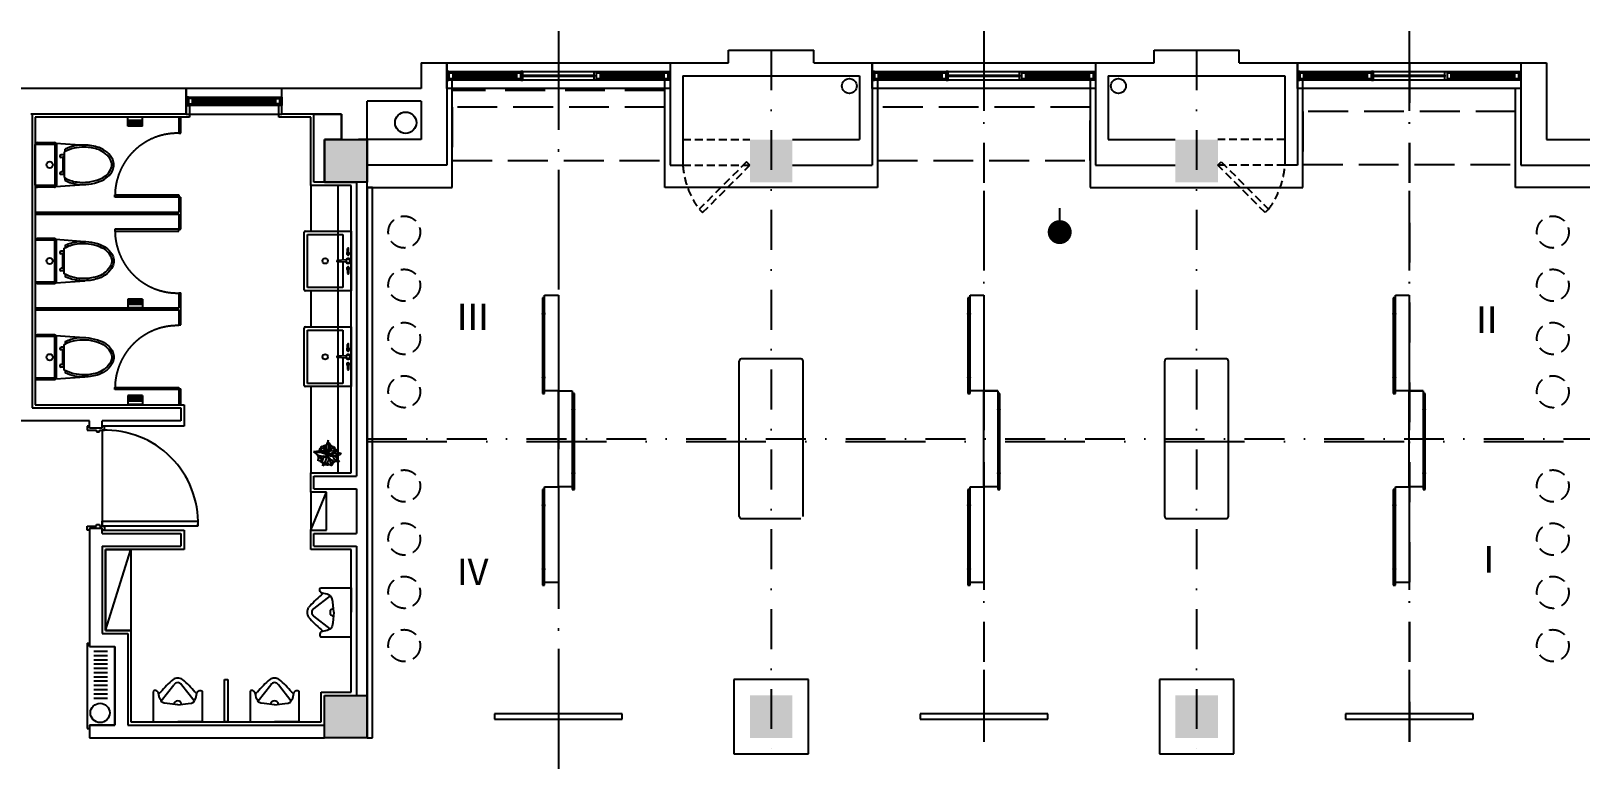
# Model space of a CAD drawing. Header units: millimetres. Extents: x 526420 to 928802, y 401925 to 509768.
# Drawn here: x 535296 to 549861, y 426443 to 433459 of the extents above; entities that cross this region are included whole.
import ezdxf

# ---------------------------------------------------------------- set-up
doc = ezdxf.new("R2010")
doc.units = ezdxf.units.MM
doc.header["$LTSCALE"] = 3000
doc.header["$MEASUREMENT"] = 0
for name, pattern in [('DASH', [0.35, 0.25, -0.1]), ('DASHDOT2', [0.5, 0.25, -0.125, 0, -0.125]), ('DASHED', [0.75, 0.5, -0.25]), ('DASHED2', [0.375, 0.25, -0.125])]:
    doc.linetypes.add(name, pattern=pattern)
doc.layers.get('0').update_dxf_attribs({"linetype": 'CONTINUOUS'})
for name, color, linetype in [('D-GJG', 7, 'CONTINUOUS'), ('D-WALL', 7, 'CONTINUOUS'), ('D-WINDOW', 7, 'CONTINUOUS'), ('F-FTEXT', 7, 'CONTINUOUS'), ('P-DOOR', 7, 'CONTINUOUS'), ('P-FURNI-A', 7, 'CONTINUOUS'), ('P-FURNI-I', 7, 'CONTINUOUS'), ('P-TEXT', 7, 'CONTINUOUS'), ('P-WALL', 7, 'CONTINUOUS'), ('P-WC', 7, 'CONTINUOUS'), ('W-WD', 7, 'CONTINUOUS'), ('窗台线', 7, 'CONTINUOUS')]:
    doc.layers.add(name, color=color, linetype=linetype)
doc.styles.add('Arial', font='ARIAL.TTF')

msp = doc.modelspace()

# ---------------------------------------------------------------- linework, layer by layer
at = {"color": 0}
for p, q in [((535609, 432322), (535609, 432083)), ((535619, 432327), (535619, 432350)), ((535609, 432295), (535580, 432295)), ((535596, 432270), (535580, 432270)), ((535596, 432275), (535596, 432130)), ((535609, 432275), (535596, 432275)), ((535609, 432265), (535596, 432265)), ((535596, 432135), (535580, 432135)), ((535609, 432110), (535580, 432110)), ((535609, 432140), (535596, 432140)), ((535609, 432130), (535596, 432130)), ((535619, 432054), (535619, 432077)), ((535619, 431447), (535619, 431424)), ((535609, 431391), (535580, 431391)), ((535596, 431366), (535580, 431366)), ((535596, 431226), (535596, 431371)), ((535609, 431371), (535596, 431371)), ((535609, 431361), (535596, 431361)), ((535609, 431179), (535609, 431418)), ((535596, 431231), (535580, 431231)), ((535609, 431206), (535580, 431206)), ((535609, 431236), (535596, 431236)), ((535609, 431226), (535596, 431226)), ((535619, 431174), (535619, 431151)), ((535609, 430488), (535580, 430488)), ((535596, 430463), (535580, 430463)), ((535596, 430322), (535596, 430468)), ((535609, 430468), (535596, 430468)), ((535609, 430458), (535596, 430458)), ((535609, 430275), (535609, 430514)), ((535619, 430543), (535619, 430520)), ((535596, 430327), (535580, 430327)), ((535609, 430302), (535580, 430302)), ((535609, 430332), (535596, 430332)), ((535609, 430322), (535596, 430322)), ((535619, 430270), (535619, 430248))]:
    msp.add_line(p, q, dxfattribs=at)
at = {"color": 0, "linetype": 'ByBlock', "lineweight": -2}
msp.add_line((544969, 431683), (544969, 431796), dxfattribs=at)
at = {"color": 0, "ltscale": 2}
for p, q in [((538273, 431373), (538273, 431416)), ((538273, 431357), (538273, 431365)), ((538283, 431373), (538283, 431416)), ((538283, 431357), (538283, 431365)), ((538273, 431240), (538273, 431233)), ((538273, 431225), (538273, 431181)), ((538283, 431240), (538283, 431233)), ((538283, 431225), (538283, 431181)), ((538273, 430473), (538273, 430516)), ((538273, 430457), (538273, 430465)), ((538283, 430473), (538283, 430516)), ((538283, 430457), (538283, 430465)), ((538273, 430340), (538273, 430333)), ((538273, 430325), (538273, 430281)), ((538283, 430340), (538283, 430333)), ((538283, 430325), (538283, 430281)), ((535826, 427709), (535846, 427709)), ((535826, 427709), (535826, 426909)), ((535846, 427679), (535846, 427709)), ((535846, 427679), (536086, 427679)), ((536086, 426939), (536086, 427679)), ((535886, 427634), (536016, 427634)), ((535886, 427634), (536016, 427634)), ((535886, 427594), (536016, 427594)), ((535886, 427594), (536016, 427594)), ((535886, 427554), (536016, 427554)), ((535886, 427554), (536016, 427554)), ((535886, 427514), (536016, 427514)), ((535886, 427514), (536016, 427514)), ((535886, 427474), (536016, 427474)), ((535886, 427474), (536016, 427474)), ((535886, 427434), (536016, 427434)), ((535886, 427434), (536016, 427434)), ((535886, 427394), (536016, 427394)), ((535886, 427394), (536016, 427394)), ((535886, 427354), (536016, 427354)), ((535886, 427354), (536016, 427354)), ((535886, 427354), (536016, 427354)), ((535886, 427314), (536016, 427314)), ((535886, 427314), (536016, 427314)), ((535886, 427274), (536016, 427274)), ((535886, 427274), (536016, 427274)), ((535886, 427274), (536016, 427274)), ((535886, 427234), (536016, 427234)), ((535886, 427234), (536016, 427234)), ((535886, 427194), (536016, 427194)), ((535826, 426909), (535846, 426909)), ((535846, 426939), (535846, 426909)), ((535846, 426939), (536086, 426939))]:
    msp.add_line(p, q, dxfattribs=at)
at = {"color": 0}
for points in [[(535609, 432083, 0.110666), (535729, 432041, 0.127742), (535940, 432067, 0.19997), (536047, 432161, 0.1041), (536056, 432202, 0.103416), (536047, 432244, 0.189465), (535930, 432345, 0.088295), (535800, 432367, 0.137892), (535609, 432322, 0.137892)], [(535619, 432054, 0.090918), (535727, 432021, 0.127345), (535947, 432048, 0.199803), (536065, 432152, 0.105024), (536076, 432202, 0.105019), (536065, 432252, 0.1901), (535936, 432364, 0.087942), (535801, 432387, 0.122821), (535619, 432350)], [(535609, 431418, -0.110666), (535729, 431460, -0.127742), (535940, 431434, -0.19997), (536047, 431340, -0.1041), (536056, 431299, -0.103416), (536047, 431257, -0.189465), (535930, 431156, -0.088295), (535800, 431134, -0.137892), (535609, 431179, -0.137892)], [(535619, 431447, -0.090918), (535727, 431479, -0.127345), (535947, 431453, -0.199803), (536065, 431349, -0.105024), (536076, 431299, -0.105019), (536065, 431249, -0.1901), (535936, 431137, -0.087942), (535801, 431114, -0.122821), (535619, 431151)], [(535609, 430514, -0.110666), (535729, 430556, -0.127742), (535940, 430531, -0.19997), (536047, 430436, -0.1041), (536056, 430395, -0.103416), (536047, 430354, -0.189465), (535930, 430252, -0.088295), (535800, 430230, -0.137892), (535609, 430275, -0.137892)], [(535619, 430543, -0.090918), (535727, 430576, -0.127345), (535947, 430549, -0.199803), (536065, 430445, -0.105024), (536076, 430395, -0.105019), (536065, 430345, -0.1901), (535936, 430233, -0.087942), (535801, 430210, -0.122821), (535619, 430248)]]:
    msp.add_lwpolyline(points, format="xyb", dxfattribs=at)
at = {"color": 0, "linetype": 'ByBlock', "const_width": 112}
msp.add_lwpolyline([(544969, 431627, 1), (544969, 431514, 1)], format="xyb", close=True, dxfattribs=at)
at = {"color": 0, "ltscale": 2}
for centre, radius in [((538062, 431299), 25), ((538278, 431369), 6.42), ((538278, 431229), 6.42), ((538062, 430399), 25), ((538278, 430469), 6.42), ((538278, 430329), 6.42), ((535946, 427054), 90.6)]:
    msp.add_circle(centre, radius, dxfattribs=at)
at = {"color": 0}
for centre in [(535580, 432283), (535580, 432122), (535580, 431379), (535580, 431218), (535580, 430475), (535580, 430315)]:
    msp.add_arc(centre, 12.5, 90, 270, dxfattribs=at)
at = {"color": 0, "ltscale": 2}
for centre, start, end in [((538278, 431416), 0, 180), ((538278, 431357), 180, 0), ((538278, 431240), 0, 180), ((538278, 431181), 180, 0), ((538278, 430516), 0, 180), ((538278, 430457), 180, 0), ((538278, 430340), 0, 180), ((538278, 430281), 180, 0)]:
    msp.add_arc(centre, 5, start, end, dxfattribs=at)
at = {"layer": 'D-GJG', "color": 0, "ltscale": 2}
for p, q in [((535846, 429749), (535826, 429749)), ((535826, 429749), (535826, 429709)), ((535826, 429709), (535911, 429709)), ((535911, 429709), (535911, 429694)), ((535911, 429694), (535941, 429694)), ((535941, 429694), (535941, 429709)), ((535941, 429709), (535986, 429709)), ((535986, 429749), (535966, 429749)), ((535986, 429709), (535986, 429749)), ((535826, 428769), (535826, 428809)), ((535826, 428809), (535911, 428809)), ((535911, 428809), (535911, 428824)), ((535911, 428824), (535941, 428824)), ((535941, 428824), (535941, 428809)), ((535941, 428809), (535986, 428809)), ((535986, 428809), (535986, 428769)), ((535846, 428769), (535826, 428769)), ((535986, 428769), (535966, 428769))]:
    msp.add_line(p, q, dxfattribs=at)
at = {"layer": 'D-WALL', "color": 0, "ltscale": 0.7}
for p, q in [((541856, 433159), (541856, 433279)), ((541856, 433279), (542656, 433279)), ((542656, 433159), (542656, 433279)), ((545856, 433279), (546656, 433279)), ((545856, 433159), (545856, 433279)), ((546656, 433159), (546656, 433279)), ((538966, 433159), (539206, 433159)), ((538966, 433159), (538966, 432919)), ((539206, 433159), (539206, 432199)), ((541306, 433159), (541856, 433159)), ((541306, 433159), (541306, 432199)), ((541426, 433039), (543086, 433039)), ((541426, 433039), (541426, 432199)), ((542656, 433159), (543206, 433159)), ((543086, 433039), (543086, 432439)), ((543206, 433159), (543206, 432199)), ((545306, 433159), (545856, 433159)), ((545306, 433159), (545306, 432199)), ((545306, 433159), (545546, 433159)), ((545426, 433039), (547086, 433039)), ((545426, 433039), (545426, 432439)), ((546656, 433159), (547206, 433159)), ((546966, 433159), (547206, 433159)), ((547086, 433039), (547086, 432199)), ((547206, 433159), (547206, 432199)), ((549306, 433159), (549546, 433159)), ((549306, 433159), (549306, 432199)), ((549546, 433159), (549546, 432439)), ((536756, 432919), (533796, 432919)), ((536756, 432919), (533796, 432919)), ((536756, 432919), (533796, 432919)), ((536756, 432919), (533796, 432919)), ((536756, 432919), (533796, 432919)), ((536756, 432679), (536756, 432919)), ((536756, 432679), (536756, 432919)), ((536756, 432679), (536756, 432919)), ((538966, 432919), (537656, 432919)), ((537656, 432679), (537656, 432919)), ((538966, 432919), (537656, 432919)), ((537656, 432679), (537656, 432919)), ((537656, 432679), (537656, 432919)), ((537656, 432679), (537656, 432919)), ((538456, 427219), (538456, 432799)), ((538966, 432799), (538456, 432799)), ((538456, 427219), (538456, 432799)), ((538456, 426819), (538456, 432799)), ((538456, 426819), (538456, 432799)), ((538456, 427219), (538456, 432799)), ((538456, 426819), (538456, 432799)), ((538456, 426819), (538456, 432799)), ((538966, 432799), (538456, 432799)), ((538456, 427219), (538456, 432799)), ((538456, 426819), (538456, 432799)), ((538456, 427219), (538456, 432799)), ((538456, 426819), (538456, 432799)), ((538456, 426819), (538456, 432799)), ((538456, 427219), (538456, 432799)), ((538456, 426819), (538456, 432799)), ((538966, 432799), (538966, 432439)), ((536756, 432679), (535296, 432679)), ((536756, 432679), (535296, 432679)), ((536756, 432679), (535296, 432679)), ((535306, 432679), (535306, 429919)), ((538216, 432679), (537656, 432679)), ((538216, 432679), (537656, 432679)), ((538216, 432679), (537656, 432679)), ((538216, 432679), (537656, 432679)), ((538216, 432679), (537656, 432679)), ((537956, 432039), (537956, 432679)), ((537956, 432679), (538216, 432679)), ((537956, 432039), (537956, 432679)), ((537956, 432679), (538216, 432679)), ((537956, 432039), (537956, 432679)), ((537956, 432679), (538216, 432679)), ((537956, 432039), (537956, 432679)), ((537956, 432679), (538216, 432679)), ((538216, 432439), (538216, 432679)), ((538216, 432679), (538216, 432439)), ((538216, 432679), (538216, 432439)), ((538216, 432679), (538216, 432439)), ((538216, 432679), (538216, 432439)), ((538216, 432679), (538216, 432439)), ((538216, 432439), (538216, 432679)), ((538216, 432679), (538216, 432439)), ((538216, 432439), (538056, 432439)), ((538056, 432439), (538056, 432039)), ((538216, 432439), (538056, 432439)), ((538056, 432439), (538056, 432039)), ((538216, 432439), (538056, 432439)), ((538056, 432439), (538056, 432039)), ((538216, 432439), (538056, 432439)), ((538056, 432439), (538056, 432039)), ((538216, 432439), (538056, 432439)), ((538056, 432439), (538056, 432039)), ((538966, 432439), (538376, 432439)), ((538966, 432439), (538456, 432439)), ((538966, 432439), (538456, 432439)), ((542456, 432439), (543086, 432439)), ((545426, 432439), (546056, 432439)), ((549546, 432439), (555256, 432439)), ((539206, 432199), (538456, 432199)), ((541306, 432199), (541426, 432199)), ((542456, 432199), (543206, 432199)), ((545306, 432199), (546056, 432199)), ((547206, 432199), (547086, 432199)), ((549306, 432199), (550056, 432199)), ((538056, 432039), (537956, 432039)), ((538056, 432039), (537956, 432039)), ((538056, 432039), (537956, 432039)), ((538056, 432039), (537956, 432039)), ((538056, 432039), (538356, 432039)), ((538356, 432039), (538356, 429279)), ((535306, 429919), (536706, 429919)), ((536706, 429919), (536706, 429799)), ((535846, 429799), (534646, 429799)), ((535846, 429729), (535846, 429799)), ((535966, 429729), (535846, 429729)), ((536706, 429799), (535966, 429799)), ((535966, 429729), (535966, 429799)), ((537956, 429279), (538356, 429279)), ((537956, 429159), (537956, 429279)), ((537956, 429159), (538356, 429159)), ((538356, 429159), (538356, 428739)), ((535846, 428789), (535846, 427679)), ((535846, 428789), (535966, 428789)), ((535966, 428739), (535966, 428789)), ((535966, 428769), (535966, 428769)), ((535966, 428739), (536706, 428739)), ((536706, 428739), (536706, 428619)), ((537956, 428739), (538356, 428739)), ((537956, 428619), (537956, 428739)), ((535966, 428619), (535966, 427799)), ((535966, 428619), (536706, 428619)), ((537956, 428619), (538356, 428619)), ((538356, 428619), (538356, 427219)), ((535966, 427799), (536206, 427799)), ((536206, 427799), (536206, 426939)), ((535846, 427679), (536086, 427679)), ((536086, 427679), (536086, 426939)), ((535846, 426939), (535846, 426819)), ((536086, 426939), (535846, 426939)), ((536086, 426939), (535846, 426939)), ((535846, 426909), (535846, 426819)), ((535946, 426939), (536086, 426939)), ((536206, 426939), (538056, 426939)), ((536206, 426939), (538056, 426939)), ((536206, 426939), (538056, 426939)), ((536206, 426939), (538056, 426939)), ((536206, 426939), (538056, 426939)), ((535846, 426819), (538056, 426819))]:
    msp.add_line(p, q, dxfattribs=at)
at = {"layer": 'D-WALL', "color": 0, "ltscale": 100}
for p, q in [((538056, 432439), (538456, 432439)), ((538056, 432039), (538056, 432439)), ((538056, 432439), (538456, 432439)), ((538056, 432039), (538056, 432439)), ((538056, 432439), (538456, 432439)), ((538056, 432039), (538056, 432439)), ((538456, 432439), (538456, 432039)), ((538456, 432439), (538456, 432039)), ((538456, 432439), (538456, 432039)), ((538456, 432039), (538056, 432039)), ((538456, 432039), (538056, 432039)), ((538456, 432039), (538056, 432039)), ((538056, 427219), (538456, 427219)), ((538056, 426819), (538056, 427219)), ((538056, 427219), (538456, 427219)), ((538056, 426819), (538056, 427219)), ((538056, 427219), (538456, 427219)), ((538056, 426819), (538056, 427219)), ((538056, 427219), (538456, 427219)), ((538056, 426819), (538056, 427219)), ((538056, 427219), (538456, 427219)), ((538056, 426819), (538056, 427219)), ((538456, 427219), (538456, 426819)), ((538456, 427219), (538456, 426819)), ((538456, 427219), (538456, 426819)), ((538456, 427219), (538456, 426819)), ((538456, 427219), (538456, 426819)), ((538456, 426819), (538056, 426819)), ((538456, 426819), (538056, 426819)), ((538456, 426819), (538056, 426819)), ((538456, 426819), (538056, 426819)), ((538456, 426819), (538056, 426819))]:
    msp.add_line(p, q, dxfattribs=at)
at = {"layer": 'D-WALL', "color": 0}
for points in [[(538056, 432439), (538456, 432439), (538056, 432039), (538456, 432039)], [(538056, 432439), (538456, 432439), (538056, 432039), (538456, 432039)], [(542056, 432439), (542456, 432439), (542056, 432039), (542456, 432039)], [(546056, 432439), (546456, 432439), (546056, 432039), (546456, 432039)], [(538056, 427219), (538456, 427219), (538056, 426819), (538456, 426819)], [(538056, 427219), (538456, 427219), (538056, 426819), (538456, 426819)], [(538056, 427219), (538456, 427219), (538056, 426819), (538456, 426819)], [(538056, 427219), (538456, 427219), (538056, 426819), (538456, 426819)], [(538056, 427219), (538456, 427219), (538056, 426819), (538456, 426819)], [(542056, 427219), (542456, 427219), (542056, 426819), (542456, 426819)], [(546056, 427219), (546456, 427219), (546056, 426819), (546456, 426819)]]:
    msp.add_solid(points, dxfattribs=at)
at = {"layer": 'D-WINDOW', "color": 0, "ltscale": 0.7}
for p, q in [((539206, 433159), (541306, 433159)), ((539226, 433079), (539206, 433079)), ((539206, 433079), (539206, 432999)), ((539226, 433079), (541286, 433079)), ((539226, 432999), (539226, 433079)), ((539226, 432999), (539226, 433079)), ((539266, 433064), (539226, 433064)), ((539226, 433064), (539226, 433014)), ((539266, 433064), (539861, 433064)), ((539266, 433014), (539266, 433064)), ((539266, 433014), (539266, 433064)), ((539266, 433046), (539861, 433046)), ((539266, 433031), (539266, 433046)), ((539861, 433031), (539266, 433031)), ((539901, 433064), (539861, 433064)), ((539861, 433064), (539861, 433014)), ((539861, 433064), (539861, 433014)), ((539861, 433046), (539861, 433031)), ((539921, 433079), (539901, 433079)), ((539901, 433079), (539901, 432999)), ((539901, 433014), (539901, 433064)), ((539921, 432999), (539921, 433079)), ((539921, 433046), (540591, 433046)), ((539921, 433031), (539921, 433046)), ((540591, 433031), (539921, 433031)), ((540591, 432999), (540591, 433079)), ((540591, 433079), (540611, 433079)), ((540591, 433046), (540591, 433031)), ((540611, 433079), (540611, 432999)), ((540651, 433064), (540611, 433064)), ((540611, 433064), (540611, 433014)), ((540651, 433064), (541246, 433064)), ((540651, 433014), (540651, 433064)), ((540651, 433014), (540651, 433064)), ((540651, 433046), (541246, 433046)), ((540651, 433031), (540651, 433046)), ((541246, 433031), (540651, 433031)), ((541286, 433064), (541246, 433064)), ((541246, 433064), (541246, 433014)), ((541246, 433064), (541246, 433014)), ((541246, 433046), (541246, 433031)), ((541286, 433079), (541286, 432999)), ((541286, 432999), (541286, 433079)), ((541286, 433079), (541306, 433079)), ((541286, 433014), (541286, 433064)), ((541306, 433079), (541306, 432999)), ((543206, 433159), (545306, 433159)), ((543226, 433079), (543206, 433079)), ((543206, 433079), (543206, 432999)), ((543226, 433079), (545286, 433079)), ((543226, 432999), (543226, 433079)), ((543226, 432999), (543226, 433079)), ((543266, 433064), (543226, 433064)), ((543226, 433064), (543226, 433014)), ((543266, 433064), (543861, 433064)), ((543266, 433014), (543266, 433064)), ((543266, 433014), (543266, 433064)), ((543266, 433046), (543861, 433046)), ((543266, 433031), (543266, 433046)), ((543861, 433031), (543266, 433031)), ((543901, 433064), (543861, 433064)), ((543861, 433064), (543861, 433014)), ((543861, 433064), (543861, 433014)), ((543861, 433046), (543861, 433031)), ((543921, 433079), (543901, 433079)), ((543901, 433079), (543901, 432999)), ((543901, 433014), (543901, 433064)), ((543921, 432999), (543921, 433079)), ((543921, 433046), (544591, 433046)), ((543921, 433031), (543921, 433046)), ((544591, 433031), (543921, 433031)), ((544591, 432999), (544591, 433079)), ((544591, 433079), (544611, 433079)), ((544591, 433046), (544591, 433031)), ((544611, 433079), (544611, 432999)), ((544651, 433064), (544611, 433064)), ((544611, 433064), (544611, 433014)), ((544651, 433064), (545246, 433064)), ((544651, 433014), (544651, 433064)), ((544651, 433014), (544651, 433064)), ((544651, 433046), (545246, 433046)), ((544651, 433031), (544651, 433046)), ((545246, 433031), (544651, 433031)), ((545286, 433064), (545246, 433064)), ((545246, 433064), (545246, 433014)), ((545246, 433064), (545246, 433014)), ((545246, 433046), (545246, 433031)), ((545286, 433079), (545286, 432999)), ((545286, 432999), (545286, 433079)), ((545286, 433079), (545306, 433079)), ((545286, 433014), (545286, 433064)), ((545306, 433079), (545306, 432999)), ((547206, 433159), (549306, 433159)), ((547226, 433079), (547206, 433079)), ((547206, 433079), (547206, 432999)), ((547226, 433079), (549286, 433079)), ((547226, 432999), (547226, 433079)), ((547226, 432999), (547226, 433079)), ((547266, 433064), (547226, 433064)), ((547226, 433064), (547226, 433014)), ((547266, 433064), (547861, 433064)), ((547266, 433014), (547266, 433064)), ((547266, 433014), (547266, 433064)), ((547266, 433046), (547861, 433046)), ((547266, 433031), (547266, 433046)), ((547861, 433031), (547266, 433031)), ((547901, 433064), (547861, 433064)), ((547861, 433064), (547861, 433014)), ((547861, 433064), (547861, 433014)), ((547861, 433046), (547861, 433031)), ((547921, 433079), (547901, 433079)), ((547901, 433079), (547901, 432999)), ((547901, 433014), (547901, 433064)), ((547921, 432999), (547921, 433079)), ((547921, 433046), (548591, 433046)), ((547921, 433031), (547921, 433046)), ((548591, 433031), (547921, 433031)), ((548591, 432999), (548591, 433079)), ((548591, 433079), (548611, 433079)), ((548591, 433046), (548591, 433031)), ((548611, 433079), (548611, 432999)), ((548651, 433064), (548611, 433064)), ((548611, 433064), (548611, 433014)), ((548651, 433064), (549246, 433064)), ((548651, 433014), (548651, 433064)), ((548651, 433014), (548651, 433064)), ((548651, 433046), (549246, 433046)), ((548651, 433031), (548651, 433046)), ((549246, 433031), (548651, 433031)), ((549286, 433064), (549246, 433064)), ((549246, 433064), (549246, 433014)), ((549246, 433064), (549246, 433014)), ((549246, 433046), (549246, 433031)), ((549286, 433079), (549286, 432999)), ((549286, 432999), (549286, 433079)), ((549286, 433079), (549306, 433079)), ((549286, 433014), (549286, 433064)), ((549306, 433079), (549306, 432999)), ((537656, 432919), (536756, 432919)), ((539206, 432999), (539226, 432999)), ((539226, 433014), (539266, 433014)), ((541286, 432999), (539226, 432999)), ((539861, 433014), (539266, 433014)), ((539861, 433014), (539901, 433014)), ((539901, 432999), (539921, 432999)), ((540611, 432999), (540591, 432999)), ((540611, 433014), (540651, 433014)), ((541246, 433014), (540651, 433014)), ((541246, 433014), (541286, 433014)), ((541306, 432999), (541286, 432999)), ((543206, 432999), (543226, 432999)), ((543226, 433014), (543266, 433014)), ((545286, 432999), (543226, 432999)), ((543861, 433014), (543266, 433014)), ((543861, 433014), (543901, 433014)), ((543901, 432999), (543921, 432999)), ((544611, 432999), (544591, 432999)), ((544611, 433014), (544651, 433014)), ((545246, 433014), (544651, 433014)), ((545246, 433014), (545286, 433014)), ((545306, 432999), (545286, 432999)), ((547206, 432999), (547226, 432999)), ((547226, 433014), (547266, 433014)), ((549286, 432999), (547226, 432999)), ((547861, 433014), (547266, 433014)), ((547861, 433014), (547901, 433014)), ((547901, 432999), (547921, 432999)), ((548611, 432999), (548591, 432999)), ((548611, 433014), (548651, 433014)), ((549246, 433014), (548651, 433014)), ((549246, 433014), (549286, 433014)), ((549306, 432999), (549286, 432999)), ((536776, 432839), (536756, 432839)), ((536756, 432839), (536756, 432759)), ((536756, 432759), (536776, 432759)), ((536776, 432839), (537636, 432839)), ((536776, 432759), (536776, 432839)), ((536776, 432759), (536776, 432839)), ((536816, 432824), (536776, 432824)), ((536776, 432824), (536776, 432774)), ((536776, 432774), (536816, 432774)), ((537636, 432759), (536776, 432759)), ((536816, 432824), (537596, 432824)), ((536816, 432774), (536816, 432824)), ((536816, 432774), (536816, 432824)), ((536816, 432806), (537596, 432806)), ((536816, 432791), (536816, 432806)), ((537596, 432791), (536816, 432791)), ((537596, 432774), (536816, 432774)), ((537596, 432824), (537596, 432774)), ((537596, 432774), (537596, 432824)), ((537596, 432824), (537636, 432824)), ((537596, 432806), (537596, 432791)), ((537636, 432774), (537596, 432774)), ((537636, 432839), (537636, 432759)), ((537636, 432759), (537636, 432839)), ((537636, 432839), (537656, 432839)), ((537636, 432824), (537636, 432774)), ((537656, 432759), (537636, 432759)), ((537656, 432839), (537656, 432759))]:
    msp.add_line(p, q, dxfattribs=at)
at = {"layer": 'F-FTEXT', "color": 0, "linetype": 'DASHDOT2'}
for p, q in [((540256, 433459), (540256, 426819)), ((544256, 433459), (544256, 426819)), ((548256, 433459), (548256, 426819)), ((538456, 429604), (550216, 429604))]:
    msp.add_line(p, q, dxfattribs=at)
at = {"layer": 'P-DOOR', "color": 0, "linetype": 'DASHED', "ltscale": 0.05}
for p, q in [((541426, 432439), (542056, 432439)), ((547086, 432439), (546456, 432439)), ((541426, 432199), (542056, 432199)), ((542024, 432230), (541579, 431785)), ((541611, 431753), (542056, 432199)), ((542056, 432199), (542024, 432230)), ((546456, 432199), (546488, 432230)), ((547086, 432199), (546456, 432199)), ((546902, 431753), (546456, 432199)), ((546488, 432230), (546933, 431785)), ((541579, 431785), (541611, 431753)), ((546933, 431785), (546902, 431753))]:
    msp.add_line(p, q, dxfattribs=at)
at = {"layer": 'P-DOOR', "color": 0, "ltscale": 2}
msp.add_line((535966, 429709), (535966, 428809), dxfattribs=at)
at = {"layer": 'P-DOOR', "color": 0}
for p, q in [((535966, 428854), (536866, 428854)), ((535966, 428809), (535966, 428854)), ((536866, 428809), (535966, 428809)), ((536866, 428854), (536866, 428809))]:
    msp.add_line(p, q, dxfattribs=at)
at = {"layer": 'P-DOOR', "color": 0, "linetype": 'DASHED', "ltscale": 0.05}
for centre, start, end in [((542206, 432251), 183.8755, 216.648), ((546306, 432251), 323.352, 356.1245)]:
    msp.add_arc(centre, 782, start, end, dxfattribs=at)
at = {"layer": 'P-DOOR', "color": 0}
msp.add_arc((535998, 428840), 869, 357.9173, 92.0827, dxfattribs=at)
at = {"layer": 'P-FURNI-A', "color": 0, "linetype": 'DASHED2', "ltscale": 0.5}
msp.add_line((541256, 432899), (539256, 432899), dxfattribs=at)
at = {"layer": 'P-FURNI-A', "color": 0}
for p, q in [((536786, 432749), (536786, 432649)), ((537626, 432649), (537626, 432749)), ((537626, 432649), (537626, 432749)), ((536786, 432649), (535336, 432649)), ((535336, 432649), (535336, 429949)), ((537926, 432649), (537626, 432649)), ((537926, 432649), (537626, 432649)), ((537926, 432009), (537926, 432649)), ((537926, 432009), (537926, 432649)), ((538306, 432009), (537926, 432009)), ((538306, 432009), (537926, 432009)), ((538306, 429309), (538306, 432009)), ((538306, 429309), (538306, 432009)), ((535336, 429949), (536736, 429949)), ((536736, 429949), (536736, 429749)), ((536736, 429749), (535976, 429749)), ((537926, 429129), (537926, 429309)), ((537926, 429309), (538306, 429309)), ((537926, 429129), (537926, 429309)), ((537926, 429309), (538306, 429309)), ((538076, 429129), (537926, 429129)), ((538076, 429129), (537926, 429129)), ((538076, 428769), (538076, 429129)), ((538076, 428769), (538076, 429129)), ((535976, 428769), (536736, 428769)), ((535976, 428769), (536736, 428769)), ((536736, 428769), (536736, 428589)), ((536736, 428769), (536736, 428589)), ((537926, 428589), (537926, 428769)), ((537926, 428769), (538076, 428769)), ((537926, 428589), (537926, 428769)), ((537926, 428769), (538076, 428769)), ((536736, 428589), (535996, 428589)), ((535996, 428589), (535996, 427829)), ((536736, 428589), (535996, 428589)), ((535996, 428589), (535996, 427829)), ((538306, 428589), (537926, 428589)), ((538306, 428589), (537926, 428589)), ((538306, 427249), (538306, 428589)), ((538306, 427249), (538306, 428589)), ((535996, 427829), (536236, 427829)), ((535996, 427829), (536236, 427829)), ((536236, 427829), (536236, 426969)), ((536236, 427829), (536236, 426969)), ((538026, 426969), (538026, 427249)), ((538026, 427249), (538306, 427249)), ((538026, 426969), (538026, 427249)), ((538026, 427249), (538306, 427249)), ((536236, 426969), (538026, 426969)), ((536236, 426969), (538026, 426969))]:
    msp.add_line(p, q, dxfattribs=at)
at = {"layer": 'P-FURNI-A', "color": 0, "ltscale": 0.7}
for p, q in [((540106, 430954), (540106, 430054)), ((540126, 430954), (540106, 430954)), ((540126, 430054), (540126, 430954)), ((544106, 430954), (544106, 430054)), ((544126, 430954), (544106, 430954)), ((544126, 430054), (544126, 430954)), ((548106, 430954), (548106, 430054)), ((548126, 430954), (548106, 430954)), ((548126, 430054), (548126, 430954)), ((540106, 430054), (540126, 430054)), ((540386, 430054), (540386, 429154)), ((540406, 430054), (540386, 430054)), ((540406, 429154), (540406, 430054)), ((544106, 430054), (544126, 430054)), ((544386, 430054), (544386, 429154)), ((544406, 430054), (544386, 430054)), ((544406, 429154), (544406, 430054)), ((548106, 430054), (548126, 430054)), ((548386, 430054), (548386, 429154)), ((548406, 430054), (548386, 430054)), ((548406, 429154), (548406, 430054)), ((540106, 429154), (540106, 428254)), ((540126, 429154), (540106, 429154)), ((540126, 428254), (540126, 429154)), ((540386, 429154), (540406, 429154)), ((544106, 429154), (544106, 428254)), ((544126, 429154), (544106, 429154)), ((544126, 428254), (544126, 429154)), ((544386, 429154), (544406, 429154)), ((548106, 429154), (548106, 428254)), ((548126, 429154), (548106, 429154)), ((548126, 428254), (548126, 429154)), ((548386, 429154), (548406, 429154)), ((540106, 428254), (540126, 428254)), ((544106, 428254), (544126, 428254)), ((548106, 428254), (548126, 428254)), ((540856, 427044), (539656, 427044)), ((539656, 427044), (539656, 426994)), ((539656, 426994), (540856, 426994)), ((540856, 426994), (540856, 427044)), ((544856, 427044), (543656, 427044)), ((543656, 427044), (543656, 426994)), ((543656, 426994), (544856, 426994)), ((544856, 426994), (544856, 427044)), ((548857, 427044), (547657, 427044)), ((547657, 427044), (547657, 426994)), ((547657, 426994), (548857, 426994)), ((548857, 426994), (548857, 427044))]:
    msp.add_line(p, q, dxfattribs=at)
at = {"layer": 'P-FURNI-A', "color": 0}
for centre in [(540116, 430804), (544116, 430804), (548116, 430804), (540116, 430204), (544116, 430204), (548116, 430204), (540396, 429904), (544396, 429904), (548396, 429904), (540396, 429304), (544396, 429304), (548396, 429304), (540116, 429004), (544116, 429004), (548116, 429004), (540116, 428404), (544116, 428404), (548116, 428404)]:
    msp.add_circle(centre, 10, dxfattribs=at)
at = {"layer": 'P-FURNI-I', "color": 0, "linetype": 'DASH', "ltscale": 0.5}
for p, q in [((541256, 432744), (539256, 432744)), ((539256, 432744), (539256, 432244)), ((541256, 432244), (541256, 432744)), ((545256, 432744), (543256, 432744)), ((543256, 432744), (543256, 432244)), ((545256, 432244), (545256, 432744)), ((549256, 432704), (547256, 432704)), ((547256, 432704), (547256, 432204)), ((549256, 432204), (549256, 432704)), ((539256, 432244), (541256, 432244)), ((543256, 432244), (545256, 432244)), ((547256, 432204), (549256, 432204))]:
    msp.add_line(p, q, dxfattribs=at)
at = {"layer": 'P-FURNI-I', "color": 0, "linetype": 'Continuous'}
for p, q in [((536208, 432566), (536208, 432649)), ((536344, 432649), (536208, 432649)), ((536344, 432619), (536208, 432619)), ((536344, 432599), (536208, 432599)), ((536344, 432589), (536208, 432589)), ((536344, 432566), (536344, 432649)), ((536344, 432584), (536208, 432584)), ((536344, 432566), (536208, 432566)), ((536208, 430941), (536208, 430859)), ((536344, 430941), (536208, 430941)), ((536344, 430924), (536208, 430924)), ((536344, 430919), (536208, 430919)), ((536344, 430909), (536208, 430909)), ((536344, 430889), (536208, 430889)), ((536344, 430859), (536208, 430859)), ((536344, 430941), (536344, 430859)), ((536208, 430034), (536208, 429951)), ((536344, 430034), (536208, 430034)), ((536344, 430016), (536208, 430016)), ((536344, 430011), (536208, 430011)), ((536344, 430001), (536208, 430001)), ((536344, 429981), (536208, 429981)), ((536344, 430034), (536344, 429951)), ((536344, 429951), (536208, 429951))]:
    msp.add_line(p, q, dxfattribs=at)
at = {"layer": 'P-FURNI-I', "color": 0}
for p, q in [((536686, 432649), (536686, 432499)), ((536706, 432499), (536706, 432649)), ((536686, 432499), (536706, 432499)), ((536686, 431899), (536686, 431759)), ((536686, 431899), (536706, 431899)), ((536706, 431599), (536706, 431899)), ((535336, 431759), (536686, 431759)), ((535336, 431739), (536686, 431739)), ((536686, 431739), (536686, 431599)), ((536706, 431599), (536706, 431809)), ((536686, 431599), (536706, 431599)), ((536686, 430999), (536686, 430859)), ((536686, 430999), (536706, 430999)), ((536706, 430699), (536706, 430999)), ((535336, 430859), (536686, 430859)), ((540126, 430079), (540126, 430979)), ((540126, 430979), (540256, 430979)), ((540256, 430979), (540256, 430079)), ((544126, 430079), (544126, 430979)), ((544126, 430979), (544256, 430979)), ((544256, 430979), (544256, 430079)), ((548126, 430079), (548126, 430979)), ((548126, 430979), (548256, 430979)), ((548256, 430979), (548256, 430079)), ((535336, 430839), (536686, 430839)), ((536686, 430839), (536686, 430699)), ((536686, 430699), (536706, 430699)), ((541956, 429079), (541956, 430359)), ((542536, 430379), (541976, 430379)), ((542501, 430379), (542012, 430379)), ((542556, 428899), (542556, 430359)), ((545956, 429079), (545956, 430359)), ((546536, 430379), (545976, 430379)), ((546501, 430379), (546012, 430379)), ((546556, 428899), (546556, 430359)), ((536686, 430099), (536686, 429949)), ((536686, 430099), (536706, 430099)), ((536706, 429949), (536706, 430099)), ((540256, 430079), (540126, 430079)), ((540256, 429179), (540256, 430079)), ((540256, 430079), (540386, 430079)), ((540386, 430079), (540386, 429179)), ((544256, 430079), (544126, 430079)), ((544386, 430079), (544256, 430079)), ((544256, 429179), (544256, 430079)), ((544256, 430079), (544386, 430079)), ((544386, 430079), (544386, 429179)), ((548256, 430079), (548126, 430079)), ((548386, 430079), (548256, 430079)), ((548256, 429179), (548256, 430079)), ((548256, 430079), (548386, 430079)), ((548386, 430079), (548386, 429179)), ((540126, 428279), (540126, 429179)), ((540126, 429179), (540256, 429179)), ((540386, 429179), (540256, 429179)), ((540256, 429179), (540256, 428279)), ((544126, 428279), (544126, 429179)), ((544126, 429179), (544256, 429179)), ((544386, 429179), (544256, 429179)), ((544256, 429179), (544256, 428279)), ((548126, 428279), (548126, 429179)), ((548126, 429179), (548256, 429179)), ((548386, 429179), (548256, 429179)), ((548256, 429179), (548256, 428279)), ((541956, 428899), (541956, 429079)), ((545956, 428899), (545956, 429079)), ((541976, 428879), (542536, 428879)), ((545976, 428879), (546536, 428879)), ((535996, 427829), (535996, 428589)), ((535996, 428589), (536236, 428589)), ((535996, 427829), (536236, 428589)), ((536236, 428589), (536236, 427829)), ((538012, 428217), (538014, 428225)), ((538014, 428225), (538019, 428229)), ((538019, 428229), (538306, 428229)), ((538306, 428229), (538306, 427999)), ((540256, 428279), (540126, 428279)), ((544256, 428279), (544126, 428279)), ((548256, 428279), (548126, 428279)), ((538109, 428154), (537957, 428035)), ((538012, 428203), (538012, 428217)), ((538015, 428193), (538012, 428203)), ((538026, 428183), (538015, 428193)), ((538049, 428176), (538026, 428183)), ((538081, 428169), (538049, 428176)), ((538105, 428156), (538081, 428169)), ((538120, 428147), (538105, 428156)), ((538129, 428127), (538120, 428147)), ((538134, 428097), (538129, 428127)), ((538145, 427999), (538134, 428097)), ((538109, 427843), (537957, 427962)), ((538145, 427999), (538134, 427901)), ((538306, 427769), (538306, 427999)), ((536236, 427829), (535996, 427829)), ((538015, 427804), (538012, 427794)), ((538012, 427794), (538012, 427780)), ((538026, 427814), (538015, 427804)), ((538049, 427821), (538026, 427814)), ((538081, 427828), (538049, 427821)), ((538105, 427841), (538081, 427828)), ((538120, 427850), (538105, 427841)), ((538129, 427870), (538120, 427850)), ((538134, 427901), (538129, 427870)), ((538012, 427780), (538014, 427772)), ((538014, 427772), (538019, 427769)), ((538019, 427769), (538306, 427769)), ((537116, 426969), (537116, 427369)), ((537116, 427369), (537146, 427369)), ((537146, 427369), (537146, 426969)), ((536450, 427261), (536446, 427256)), ((536446, 427256), (536446, 426969)), ((536458, 427263), (536450, 427261)), ((536472, 427263), (536458, 427263)), ((536482, 427259), (536472, 427263)), ((536492, 427249), (536482, 427259)), ((536499, 427225), (536492, 427249)), ((536505, 427193), (536499, 427225)), ((536521, 427166), (536640, 427318)), ((536831, 427166), (536712, 427318)), ((536847, 427193), (536854, 427225)), ((536854, 427225), (536860, 427249)), ((536860, 427249), (536871, 427259)), ((536871, 427259), (536881, 427263)), ((536881, 427263), (536894, 427263)), ((536894, 427263), (536903, 427261)), ((536903, 427261), (536906, 427256)), ((536906, 427256), (536906, 426969)), ((537360, 427261), (537356, 427256)), ((537356, 427256), (537356, 426969)), ((537368, 427263), (537360, 427261)), ((537382, 427263), (537368, 427263)), ((537392, 427259), (537382, 427263)), ((537402, 427249), (537392, 427259)), ((537409, 427225), (537402, 427249)), ((537415, 427193), (537409, 427225)), ((537431, 427166), (537550, 427318)), ((537741, 427166), (537622, 427318)), ((537757, 427193), (537764, 427225)), ((537764, 427225), (537770, 427249)), ((537770, 427249), (537781, 427259)), ((537781, 427259), (537791, 427263)), ((537791, 427263), (537804, 427263)), ((537804, 427263), (537813, 427261)), ((537813, 427261), (537816, 427256)), ((537816, 427256), (537816, 426969)), ((536519, 427170), (536505, 427193)), ((536527, 427154), (536519, 427170)), ((536548, 427146), (536527, 427154)), ((536578, 427141), (536548, 427146)), ((536676, 427130), (536578, 427141)), ((536676, 427130), (536774, 427141)), ((536774, 427141), (536805, 427146)), ((536805, 427146), (536825, 427154)), ((536825, 427154), (536833, 427170)), ((536833, 427170), (536847, 427193)), ((537429, 427170), (537415, 427193)), ((537437, 427154), (537429, 427170)), ((537458, 427146), (537437, 427154)), ((537488, 427141), (537458, 427146)), ((537586, 427130), (537488, 427141)), ((537586, 427130), (537684, 427141)), ((537684, 427141), (537715, 427146)), ((537715, 427146), (537735, 427154)), ((537735, 427154), (537743, 427170)), ((537743, 427170), (537757, 427193)), ((536446, 426969), (536676, 426969)), ((536906, 426969), (536676, 426969)), ((537146, 426969), (537116, 426969)), ((537356, 426969), (537586, 426969)), ((537816, 426969), (537586, 426969))]:
    msp.add_line(p, q, dxfattribs=at)
at = {"layer": 'P-FURNI-I', "color": 0, "ltscale": 20}
for p, q in [((537926, 432009), (537926, 431581)), ((537926, 431017), (537926, 430679)), ((537926, 430119), (537926, 429309))]:
    msp.add_line(p, q, dxfattribs=at)
at = {"layer": 'P-FURNI-I', "color": 0, "linetype": 'DASHED2', "ltscale": 10}
msp.add_line((538186, 429309), (538186, 432009), dxfattribs=at)
at = {"layer": 'P-FURNI-I', "color": 0, "ltscale": 0.008}
for p, q in [((536086, 431899), (536086, 431919)), ((536086, 431919), (536686, 431919)), ((536686, 431899), (536086, 431899)), ((536686, 431919), (536686, 431899)), ((536686, 431599), (536086, 431599)), ((536086, 431599), (536086, 431579)), ((536086, 431579), (536686, 431579)), ((536686, 431579), (536686, 431599)), ((536086, 430091), (536086, 430111)), ((536086, 430111), (536686, 430111)), ((536686, 430091), (536086, 430091)), ((536686, 430111), (536686, 430091))]:
    msp.add_line(p, q, dxfattribs=at)
at = {"layer": 'P-FURNI-I', "color": 0, "ltscale": 0.7}
for p, q in [((538506, 431989), (538456, 431989)), ((538456, 431989), (538456, 426819)), ((538506, 426819), (538506, 431989)), ((542606, 427369), (541906, 427369)), ((541906, 427369), (541906, 426669)), ((542606, 426669), (542606, 427369)), ((546606, 427369), (545906, 427369)), ((545906, 427369), (545906, 426669)), ((546606, 426669), (546606, 427369)), ((538456, 426819), (538506, 426819)), ((541906, 426669), (542606, 426669)), ((545906, 426669), (546606, 426669))]:
    msp.add_line(p, q, dxfattribs=at)
at = {"layer": 'P-FURNI-I', "color": 0, "ltscale": 2}
for p, q in [((537866, 431029), (537866, 431569)), ((537876, 431579), (538308, 431579)), ((538308, 431579), (538308, 431019)), ((537896, 431049), (537896, 431549)), ((537896, 431549), (538228, 431549)), ((538228, 431549), (538228, 431307)), ((538264, 431309), (538171, 431305)), ((538171, 431305), (538171, 431291)), ((538264, 431287), (538171, 431291)), ((538228, 431289), (538228, 431049)), ((538308, 431019), (537876, 431019)), ((538228, 431049), (537896, 431049)), ((537866, 430129), (537866, 430669)), ((537876, 430679), (538308, 430679)), ((537896, 430149), (537896, 430649)), ((537896, 430649), (538228, 430649)), ((538228, 430649), (538228, 430407)), ((538308, 430679), (538308, 430119)), ((538264, 430409), (538171, 430405)), ((538171, 430405), (538171, 430391)), ((538264, 430387), (538171, 430391)), ((538228, 430389), (538228, 430149)), ((538308, 430119), (537876, 430119)), ((538228, 430149), (537896, 430149))]:
    msp.add_line(p, q, dxfattribs=at)
at = {"layer": 'P-FURNI-I', "color": 0, "linetype": 'ByBlock'}
for p, q in [((538032, 429554), (538021, 429556)), ((538021, 429556), (538022, 429538)), ((538022, 429538), (538023, 429526)), ((538045, 429553), (538032, 429554)), ((538034, 429542), (538040, 429537)), ((538040, 429537), (538050, 429531)), ((538061, 429541), (538045, 429553)), ((538050, 429531), (538057, 429519)), ((538069, 429529), (538061, 429541)), ((538078, 429580), (538069, 429556)), ((538069, 429556), (538069, 429539)), ((538069, 429539), (538069, 429523)), ((538086, 429604), (538078, 429580)), ((538085, 429528), (538093, 429538)), ((538091, 429615), (538086, 429604)), ((538097, 429571), (538090, 429586)), ((538092, 429605), (538091, 429615)), ((538095, 429593), (538092, 429605)), ((538105, 429530), (538092, 429520)), ((538093, 429538), (538095, 429547)), ((538107, 429584), (538095, 429593)), ((538095, 429547), (538097, 429571)), ((538105, 429528), (538110, 429544)), ((538124, 429534), (538105, 429530)), ((538113, 429566), (538107, 429584)), ((538110, 429544), (538113, 429566)), ((538141, 429541), (538124, 429534)), ((538152, 429553), (538141, 429541)), ((538147, 429522), (538150, 429538)), ((538150, 429538), (538152, 429553)), ((537980, 429508), (537954, 429505)), ((537954, 429505), (537973, 429491)), ((537973, 429491), (537985, 429480)), ((537989, 429496), (537979, 429498)), ((538008, 429514), (537980, 429508)), ((537985, 429480), (538007, 429471)), ((538010, 429499), (537989, 429496)), ((537995, 429422), (537997, 429430)), ((538017, 429424), (537995, 429422)), ((537997, 429430), (538000, 429445)), ((538000, 429445), (538013, 429454)), ((538007, 429471), (538026, 429468)), ((538045, 429512), (538008, 429514)), ((538028, 429497), (538010, 429499)), ((538013, 429454), (538026, 429467)), ((538024, 429450), (538017, 429437)), ((538035, 429433), (538017, 429424)), ((538023, 429526), (538030, 429512)), ((538034, 429458), (538024, 429450)), ((538026, 429468), (538051, 429467)), ((538055, 429487), (538028, 429497)), ((538046, 429466), (538034, 429458)), ((538043, 429440), (538035, 429433)), ((538038, 429413), (538040, 429432)), ((538042, 429396), (538038, 429413)), ((538040, 429432), (538047, 429449)), ((538041, 429374), (538042, 429396)), ((538057, 429386), (538041, 429374)), ((538072, 429495), (538045, 429512)), ((538047, 429449), (538057, 429457)), ((538060, 429410), (538047, 429390)), ((538051, 429467), (538071, 429470)), ((538086, 429476), (538055, 429487)), ((538057, 429519), (538062, 429501)), ((538057, 429457), (538065, 429468)), ((538072, 429398), (538057, 429386)), ((538064, 429425), (538060, 429410)), ((538073, 429444), (538064, 429425)), ((538065, 429468), (538069, 429469)), ((538069, 429523), (538071, 429509)), ((538071, 429509), (538074, 429492)), ((538071, 429470), (538086, 429476)), ((538086, 429476), (538072, 429495)), ((538084, 429408), (538072, 429398)), ((538077, 429458), (538073, 429444)), ((538086, 429471), (538077, 429458)), ((538084, 429508), (538085, 429528)), ((538084, 429482), (538084, 429508)), ((538089, 429420), (538084, 429408)), ((538087, 429496), (538085, 429480)), ((538085, 429480), (538087, 429480)), ((538085, 429472), (538087, 429478)), ((538095, 429451), (538085, 429472)), ((538089, 429398), (538085, 429408)), ((538086, 429478), (538098, 429482)), ((538092, 429506), (538087, 429496)), ((538087, 429480), (538098, 429488)), ((538087, 429478), (538108, 429470)), ((538093, 429437), (538089, 429420)), ((538104, 429385), (538089, 429398)), ((538092, 429520), (538092, 429506)), ((538092, 429455), (538093, 429437)), ((538108, 429421), (538093, 429450)), ((538110, 429441), (538095, 429451)), ((538098, 429488), (538106, 429502)), ((538098, 429482), (538128, 429478)), ((538103, 429514), (538111, 429519)), ((538106, 429502), (538103, 429514)), ((538113, 429381), (538104, 429385)), ((538106, 429481), (538121, 429491)), ((538108, 429470), (538127, 429466)), ((538111, 429411), (538108, 429421)), ((538125, 429429), (538110, 429441)), ((538111, 429519), (538123, 429519)), ((538122, 429386), (538111, 429411)), ((538135, 429488), (538120, 429478)), ((538121, 429491), (538139, 429502)), ((538121, 429434), (538130, 429417)), ((538123, 429519), (538132, 429522)), ((538145, 429417), (538125, 429429)), ((538128, 429391), (538126, 429376)), ((538127, 429466), (538139, 429455)), ((538128, 429478), (538145, 429472)), ((538131, 429402), (538128, 429391)), ((538130, 429417), (538131, 429402)), ((538154, 429493), (538135, 429488)), ((538139, 429502), (538147, 429522)), ((538139, 429504), (538149, 429510)), ((538139, 429455), (538144, 429443)), ((538144, 429443), (538150, 429435)), ((538145, 429472), (538158, 429460)), ((538182, 429417), (538145, 429417)), ((538149, 429510), (538164, 429512)), ((538150, 429435), (538157, 429433)), ((538159, 429471), (538151, 429470)), ((538167, 429491), (538154, 429493)), ((538157, 429433), (538171, 429428)), ((538158, 429460), (538169, 429449)), ((538178, 429473), (538159, 429471)), ((538164, 429512), (538175, 429508)), ((538189, 429487), (538167, 429491)), ((538169, 429449), (538184, 429428)), ((538175, 429508), (538184, 429500)), ((538196, 429476), (538178, 429473)), ((538197, 429417), (538182, 429417)), ((538184, 429500), (538194, 429497)), ((538184, 429428), (538197, 429417)), ((538194, 429497), (538209, 429495)), ((538208, 429484), (538196, 429476)), ((538212, 429495), (538208, 429484)), ((538209, 429495), (538212, 429495)), ((538126, 429376), (538113, 429381))]:
    msp.add_line(p, q, dxfattribs=at)
at = {"layer": 'P-FURNI-I', "color": 0, "ltscale": 100}
for p, q in [((538076, 429129), (537926, 429129)), ((537926, 429129), (537926, 428769)), ((537926, 428769), (538076, 429129)), ((538076, 428769), (538076, 429129)), ((537926, 428769), (538076, 428769))]:
    msp.add_line(p, q, dxfattribs=at)
at = {"layer": 'P-FURNI-I', "color": 0, "linetype": 'DASHED2', "ltscale": 0.2}
for centre in [(538806, 431571), (549606, 431571), (538806, 431071), (549606, 431071), (538806, 430571), (549606, 430571), (538806, 430071), (549606, 430071), (538806, 429186), (549606, 429186), (538806, 428686), (549606, 428686), (538806, 428186), (549606, 428186), (538806, 427686), (549606, 427686)]:
    msp.add_circle(centre, 150, dxfattribs=at)
at = {"layer": 'P-FURNI-I', "color": 0, "ltscale": 2}
for centre in [(538278, 431299), (538278, 430399)]:
    msp.add_circle(centre, 17.5, dxfattribs=at)
at = {"layer": 'P-FURNI-I', "color": 0, "linetype": 'DASHED', "ltscale": 5}
for centre, start, end in [((536674, 431911), 88.7811, 181.2189), ((536674, 431586), 178.7811, 271.2189), ((536674, 430104), 88.7811, 181.2189)]:
    msp.add_arc(centre, 588, start, end, dxfattribs=at)
at = {"layer": 'P-FURNI-I', "color": 0, "ltscale": 2}
for centre, radius, start, end in [((537876, 431569), 10, 90, 180), ((538278, 431299), 22.5, 206.3878, 153.6122), ((538278, 431369), 12.5, 113.5782, 246.4218), ((538278, 431369), 12.5, 293.5782, 66.4218), ((538278, 431229), 12.5, 113.5782, 246.4218), ((538278, 431229), 12.5, 293.5782, 66.4218), ((537876, 431029), 10, 180, 270), ((537876, 430669), 10, 90, 180), ((538278, 430399), 22.5, 206.3878, 153.6122), ((538278, 430469), 12.5, 113.5782, 246.4218), ((538278, 430469), 12.5, 293.5782, 66.4218), ((538278, 430329), 12.5, 113.5782, 246.4218), ((538278, 430329), 12.5, 293.5782, 66.4218), ((537876, 430129), 10, 180, 270)]:
    msp.add_arc(centre, radius, start, end, dxfattribs=at)
at = {"layer": 'P-FURNI-I', "color": 0}
for centre, radius, start, end in [((541976, 430359), 20, 90, 180), ((542536, 430359), 20, 0, 90), ((545976, 430359), 20, 90, 180), ((546536, 430359), 20, 0, 90), ((541976, 428899), 20, 180, 270), ((545976, 428899), 20, 180, 270), ((546536, 428899), 20, 270, 0), ((538573, 427486), 868, 129.1132, 140.1018), ((538008, 428181), 28.1, 309.3853, 357.9391), ((537964, 428000), 70.9, 143.5437, 181.4737), ((537964, 427997), 70.9, 178.5263, 216.4563), ((538573, 428511), 868, 219.8982, 230.8868), ((537989, 427992), 53.4, 126.9844, 173.3786), ((537989, 428005), 53.4, 186.6214, 233.0156), ((538146, 427999), 38, 97.4138, 263.9777), ((538008, 427816), 28.1, 2.0609, 50.6147), ((537189, 426702), 868, 129.8982, 140.8868), ((536674, 427310), 70.9, 88.5263, 126.4563), ((536678, 427310), 70.9, 53.5437, 91.4737), ((536164, 426702), 868, 39.1132, 50.1018), ((538099, 426702), 868, 129.8982, 140.8868), ((537584, 427310), 70.9, 88.5263, 126.4563), ((537588, 427310), 70.9, 53.5437, 91.4737), ((537074, 426702), 868, 39.1132, 50.1018), ((536494, 427267), 28.1, 272.0609, 320.6147), ((536683, 427286), 53.4, 96.6214, 143.0156), ((536670, 427286), 53.4, 36.9844, 83.3786), ((536859, 427267), 28.1, 219.3853, 267.9391), ((537404, 427267), 28.1, 272.0609, 320.6147), ((537593, 427286), 53.4, 96.6214, 143.0156), ((537580, 427286), 53.4, 36.9844, 83.3786), ((537769, 427267), 28.1, 219.3853, 267.9391), ((536676, 427129), 38, 6.0223, 172.5862), ((537586, 427129), 38, 7.4138, 173.9777)]:
    msp.add_arc(centre, radius, start, end, dxfattribs=at)
at = {"layer": 'P-FURNI-I', "color": 0, "linetype": 'ByBlock'}
for major_axis, start_param, end_param in [((91.8, 0.3), 2.33771, 2.736875), ((-59.5, 59.5), 0.067459, 0.326793), ((-91.8, 0.1), -1.435076, -0.992831), ((59.5, 59.5), 0.968055, 1.26205), ((-84.2, 0.5), 4.010385, 4.404667), ((91.8, 0.5), 0.849615, 1.266026), ((59.5, 59.5), 5.928278, 6.222525), ((-91.8, 0.3), 3.507888, 3.933369), ((-91.8, 0.2), 0.006136, 0.375414), ((-59.5, 59.5), 0.828931, 1.123017), ((-91.8, 0.5), 0.625777, 1.081458), ((-84.2, 1.5), 0.679756, 1.005937), ((-91.8, 0.1), 1.29033, 1.751521), ((84.2, 0.3), 4.492612, 4.81051), ((91.8, 0.5), -1.076423, -0.715512), ((-59.5, 59.5), 2.923387, 3.140135), ((-59.5, 59.5), 3.623299, 3.86992), ((91.8, 0.8), -0.365565, -0.052221)]:
    msp.add_ellipse((538086, 429477), major_axis=major_axis, ratio=1, start_param=start_param, end_param=end_param, dxfattribs=at)
at = {"layer": 'P-TEXT', "color": 0, "linetype": 'DASHDOT2', "ltscale": 0.5}
for p, q in [((542256, 433279), (542256, 426670)), ((546256, 433279), (546256, 426670)), ((544256, 433159), (544256, 426695)), ((548256, 433159), (548256, 426695)), ((548257, 433159), (548257, 426670)), ((540256, 432906), (540256, 426443)), ((538456, 429629), (550056, 429629))]:
    msp.add_line(p, q, dxfattribs=at)
at = {"layer": 'P-WALL', "color": 0, "ltscale": 0.7}
for p, q in [((539256, 431989), (539256, 432999)), ((541255, 431989), (541256, 432999)), ((543256, 432999), (543256, 431989)), ((545256, 432999), (545256, 431989)), ((547256, 431989), (547256, 432999)), ((549256, 431989), (549256, 432919)), ((538456, 431989), (539256, 431989)), ((542005, 431989), (541255, 431989)), ((542006, 431989), (542005, 431989)), ((542506, 431989), (542006, 431989)), ((543256, 431989), (542506, 431989)), ((542506, 431989), (542506, 431989)), ((545256, 431989), (547256, 431989)), ((550056, 431989), (549256, 431989))]:
    msp.add_line(p, q, dxfattribs=at)
at = {"layer": 'P-WC', "color": 0}
for p, q in [((535336, 432012), (535336, 432392)), ((535336, 432012), (535336, 432392)), ((535341, 432397), (535516, 432397)), ((535356, 432412), (535516, 432412)), ((535521, 432392), (535521, 432012)), ((535530, 432406), (535803, 432387)), ((535536, 432392), (535536, 432012)), ((535516, 432007), (535341, 432007)), ((535530, 431998), (535839, 432021)), ((535516, 431992), (535356, 431992)), ((535336, 431489), (535336, 431109)), ((535336, 431489), (535336, 431109)), ((535516, 431494), (535341, 431494)), ((535516, 431509), (535356, 431509)), ((535521, 431109), (535521, 431489)), ((535530, 431503), (535839, 431480)), ((535536, 431109), (535536, 431489)), ((535341, 431104), (535516, 431104)), ((535356, 431089), (535516, 431089)), ((535530, 431094), (535803, 431114)), ((535336, 430585), (535336, 430205)), ((535336, 430585), (535336, 430205)), ((535516, 430590), (535341, 430590)), ((535516, 430605), (535356, 430605)), ((535521, 430205), (535521, 430585)), ((535530, 430599), (535839, 430577)), ((535536, 430205), (535536, 430585)), ((535341, 430200), (535516, 430200)), ((535356, 430185), (535516, 430185)), ((535530, 430191), (535803, 430210))]:
    msp.add_line(p, q, dxfattribs=at)
for centre in [(535472, 432202), (535472, 431299), (535472, 430395)]:
    msp.add_circle(centre, 30, dxfattribs=at)
for centre, radius, start, end in [((535356, 432392), 20, 90, 180), ((535341, 432392), 5, 90, 180), ((535516, 432392), 20, 0, 90), ((535516, 432392), 5, 0, 90), ((535341, 432012), 5, 180, 270), ((535356, 432012), 20, 180, 270), ((535516, 432012), 5, 270, 0), ((535516, 432012), 20, 270, 0), ((535356, 431489), 20, 90, 180), ((535341, 431489), 5, 90, 180), ((535516, 431489), 20, 0, 90), ((535516, 431489), 5, 0, 90), ((535341, 431109), 5, 180, 270), ((535356, 431109), 20, 180, 270), ((535516, 431109), 5, 270, 0), ((535516, 431109), 20, 270, 0), ((535356, 430585), 20, 90, 180), ((535341, 430585), 5, 90, 180), ((535516, 430585), 20, 0, 90), ((535516, 430585), 5, 0, 90), ((535341, 430205), 5, 180, 270), ((535356, 430205), 20, 180, 270), ((535516, 430205), 5, 270, 0), ((535516, 430205), 20, 270, 0)]:
    msp.add_arc(centre, radius, start, end, dxfattribs=at)
at = {"layer": 'W-WD', "color": 0, "ltscale": 0.7}
for centre, radius in [((542991, 432943), 70), ((545521, 432943), 70), ((538820, 432598), 100)]:
    msp.add_circle(centre, radius, dxfattribs=at)
at = {"layer": '窗台线', "color": 0, "ltscale": 0.7}
for p, q in [((539206, 432919), (539206, 433159)), ((541306, 433159), (541306, 432919)), ((543206, 432919), (543206, 433159)), ((545306, 433159), (545306, 432919)), ((547206, 432919), (547206, 433159)), ((549306, 433159), (549306, 432919)), ((536756, 432919), (536756, 432679)), ((537656, 432679), (537656, 432919)), ((541306, 432919), (539206, 432919)), ((545306, 432919), (543206, 432919)), ((549306, 432919), (547206, 432919)), ((536756, 432679), (537656, 432679))]:
    msp.add_line(p, q, dxfattribs=at)

# ---------------------------------------------------------------- texts
at = {"layer": 'P-FURNI-I', "color": 0, "style": 'Arial'}
for s, p in [('Ⅲ', (539280, 430650)), ('Ⅱ', (548814, 430623)), ('Ⅰ', (548833, 428372)), ('Ⅳ', (539279, 428254))]:
    msp.add_text(s, height=250, dxfattribs=at).set_placement(p)

doc.saveas('drawing.dxf')
